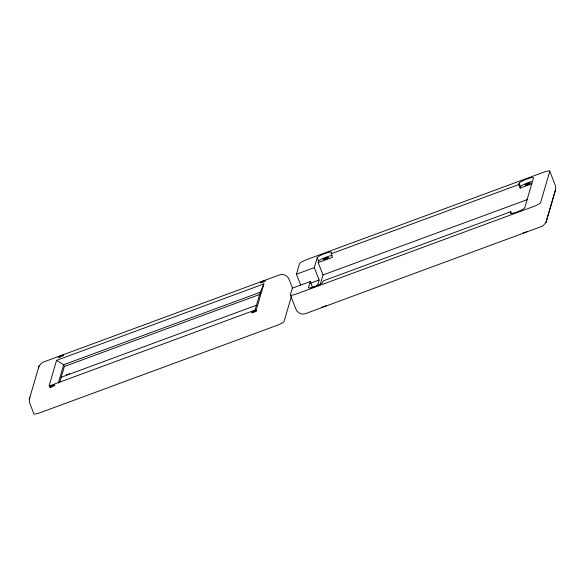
<?xml version="1.0" encoding="UTF-8"?>
<svg xmlns="http://www.w3.org/2000/svg" width="585" height="585" viewBox="0 0 585 585"><rect width="100%" height="100%" fill="white"/><g stroke="black" fill="none" stroke-linecap="round" stroke-linejoin="round"><path stroke-width="0.88" d="M292.624 288.442L289.129 279.476C287.805 275.667 283.198 273.429 279.425 274.921L42.178 362.51L39.063 365.983L29.301 399.284L29.718 403.167L33.85 413.763A7.671 1.185 -21.3 0 0 40.577 412.549L276.486 325.552A7.671 1.185 -21.3 0 0 284.054 321.487L291.469 296.178M312.507 287.411L310.226 281.553L292.354 288.149L290.365 294.928L295.871 309.055C297.195 312.865 301.801 315.103 305.575 313.604L542.822 226.015L545.937 222.549L555.699 189.248L555.282 185.365L549.776 171.237A7.671 1.185 -21.3 0 0 543.041 172.451L307.132 259.447A7.671 1.185 -21.3 0 0 299.571 263.513L296.434 274.219L300.61 284.932M310.226 281.553L308.463 287.579A7.671 1.185 -21.3 0 0 314.949 286.496L315.176 286.416A7.671 1.185 -21.3 0 0 322.73 282.401L323.161 280.924L510.822 211.719L510.42 213.101A7.671 1.185 -21.3 0 0 516.899 212.026L517.133 211.938A7.671 1.185 -21.3 0 0 524.679 207.924L533.483 177.884A7.671 1.185 -21.3 0 0 526.749 179.09A7.671 1.185 -21.3 0 0 519.18 183.156L518.763 184.589L520.138 188.114L531.919 183.778M56.569 360.353L49.038 386.056L256.354 309.604L263.879 283.893L56.569 360.353L63.677 364.74L64.372 366.502L59.765 382.217M58.31 383.065L63.677 364.74L260.274 292.237L263.879 283.893M254.906 310.569L260.274 292.237L260.727 293.414M312.339 287.586L317.45 285.699L319.125 279.988L314.306 267.63L317.231 257.634A7.671 1.185 -21.3 0 1 324.799 253.568A7.671 1.185 -21.3 0 1 331.527 252.362L331.11 253.788L332.485 257.32L318.189 262.592L323.008 274.95L320.302 284.193M318.189 262.592L318.606 261.166L317.231 257.634M520.138 188.114L520.562 186.688L519.18 183.156M549.776 171.237L540.577 202.659A7.671 1.185 -21.3 0 1 533.008 206.724L297.1 293.721A7.671 1.185 -21.3 0 1 290.365 294.928M545.937 222.549L555.699 189.248M38.5 367.863L39.063 365.983M29.301 399.284L29.864 397.405M331.11 253.788L518.763 184.589M296.434 274.219L314.306 267.63M64.372 366.502L260.106 294.321M323.008 274.95L527.29 199.617M310.613 283.125L319.125 279.988M60.321 377.566L256.128 305.355M510.822 211.719L511.641 213.839M318.606 261.166A7.671 1.185 -21.3 0 1 324.309 257.831A7.671 1.185 -21.3 0 1 332.156 255.535M527.597 231.375A2.874 0.446 -21.3 0 1 527.012 231.667M526.354 231.96A2.874 0.446 -21.3 0 1 523.18 232.793M520.562 186.688A7.671 1.185 -21.3 0 1 531.648 181.496M326.101 305.582A2.874 0.446 -21.3 0 1 323.702 306.708M323.015 306.95A2.874 0.446 -21.3 0 1 321.852 307.249M69.644 373.508A2.874 0.446 -21.3 0 1 69.067 373.8M68.401 374.093A2.874 0.446 -21.3 0 1 67.706 374.363M67.019 374.605A2.874 0.446 -21.3 0 1 66.383 374.788M324.28 259.484A2.874 0.446 -21.3 0 0 328.434 257.539A2.874 0.446 -21.3 0 0 324.551 258.563A2.874 0.446 -21.3 0 0 324.28 259.484M526.229 185.014A2.874 0.446 -21.3 0 0 530.39 183.061A2.874 0.446 -21.3 0 0 526.507 184.085A2.874 0.446 -21.3 0 0 526.229 185.014M252.669 312.646A2.874 0.446 -21.3 0 0 256.83 310.701A2.874 0.446 -21.3 0 0 252.947 311.717A2.874 0.446 -21.3 0 0 252.669 312.646M50.719 387.124A2.874 0.446 -21.3 0 0 54.873 385.179A2.874 0.446 -21.3 0 0 50.99 386.195A2.874 0.446 -21.3 0 0 50.719 387.124M59.502 357.135A2.874 0.446 -21.3 0 0 63.655 355.183A2.874 0.446 -21.3 0 0 59.772 356.207A2.874 0.446 -21.3 0 0 59.502 357.135M261.451 282.657A2.874 0.446 -21.3 0 0 265.612 280.712A2.874 0.446 -21.3 0 0 261.729 281.729A2.874 0.446 -21.3 0 0 261.451 282.657"/></g></svg>
